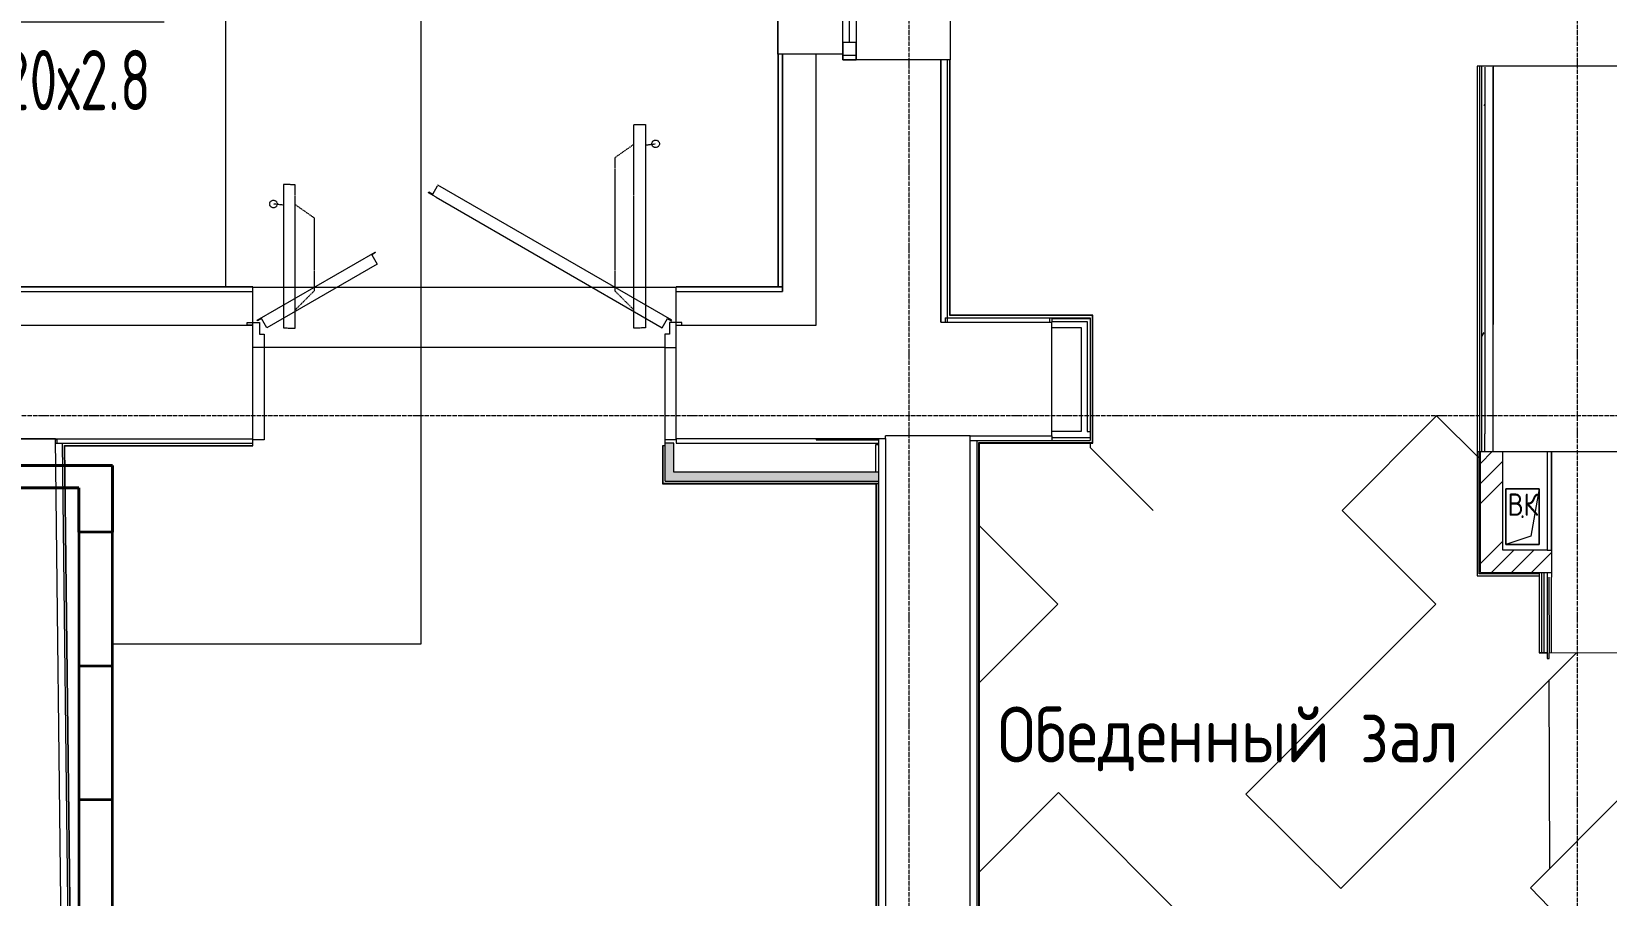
# Model space of a CAD drawing. Header units: millimetres. Extents: x -3929 to 624051, y 52832 to 514950.
# Drawn here: x 214866 to 221936, y 174482 to 178357 of the extents above; entities that cross this region are included whole.
import ezdxf
from ezdxf import colors
from ezdxf.entities.mleader import LeaderData, LeaderLine
from ezdxf.math import Vec2, Vec3

# ---------------------------------------------------------------- set-up
doc = ezdxf.new("R2010")
doc.units = ezdxf.units.MM
for name, pattern in [('ADSK_Линия сетки', [25, 20, -2.5, 0, -2.5]), ('ADSK_Штриховая_ш3 п1_5', [4.5, 3, -1.5]), ('Hidden', [7.14375, 4.7625, -2.38125])]:
    doc.linetypes.add(name, pattern=pattern)
for name, color, linetype, lineweight in [('_ Окна', 7, 'Continuous', 9), ('Аннотация', 7, 'Continuous', 18), ('Двери', 7, 'Continuous', 9), ('Марки помещений', 7, 'Continuous', 20), ('Обобщенные модели', 7, 'Continuous', 18), ('ОВ-О-Оборудование', 32, 'Continuous', 35), ('ОВ-ТЕКСТ', 7, 'Continuous', 25), ('Окна', 7, 'Continuous', 9), ('Оси', 253, 'Continuous', 9), ('Перекрытие', 7, 'Continuous', 18), ('Стены внутренние', 7, 'Continuous', 18), ('Стены наружные', 7, 'Continuous', 18), ('Стены несущие', 7, 'Continuous', 30), ('Стены отделка', 7, 'Continuous', 30), ('Стены штриховка', 7, 'Continuous', 9)]:
    doc.layers.add(name, color=color, linetype=linetype, lineweight=lineweight)
doc.layers.add('Линии', color=7, linetype='Continuous', lineweight=9, true_color=0x00a600)
doc.layers.add('стояки', color=7, linetype='Continuous')
doc.layers.add('т11.1', color=1, linetype='Continuous', true_color=0xff0000)
doc.layers.add('т21.1', color=5, linetype='Continuous', true_color=0x0000ff)
doc.styles.add('GOST Common_2', font='GOST_Common.ttf', dxfattribs={"width": 0.9, "height": 250})
doc.styles.add('GOST Common_5', font='GOST_Common.ttf', dxfattribs={"width": 0.9, "height": 200})
doc.styles.add('СТИЛЬ', font='simplex.shx', dxfattribs={"width": 0.65})

# ---------------------------------------------------------------- blocks, each defined once
blk = doc.blocks.new('*U2948')
at = {"layer": 'ОВ-О-Оборудование', "color": 32, "ltscale": 0.1, "true_color": 0xcd6928}
for p, q in [((900, 75), (-900, 75)), ((-900, 75), (-900, -75)), ((-300, 75), (-300, -75)), ((300, 75), (300, -75)), ((900, -75), (900, 75)), ((-900, -75), (900, -75))]:
    blk.add_line(p, q, dxfattribs=at)
blk = doc.blocks.new('1 этаж')
at = {"layer": 'Стены внутренние', "lineweight": 5}
for points in [[(408489.1, -233834.8), (408489.1, -233705.3), (408449.1, -233705.3), (408449.1, -233834.8)], [(408681.3, -233874.8), (409408, -233874.8), (409408, -233834.8), (408449.1, -233834.8), (408449.1, -233874.8)]]:
    blk.add_hatch(color=253, dxfattribs=at).paths.add_polyline_path(points)
at = {"layer": '_ Окна', "color": 253, "lineweight": 5}
for p, q in [((409276.7, -231905.7), (409276.7, -231545.7)), ((409246.7, -231905.7), (409306.7, -231905.7)), ((409246.7, -231985.7), (409246.7, -231905.7)), ((409306.7, -231905.7), (409306.7, -231985.7)), ((409306.7, -231965.7), (409246.7, -231965.7)), ((409306.7, -231985.7), (409246.7, -231985.7))]:
    blk.add_line(p, q, dxfattribs=at)
at = {"layer": 'Двери', "color": 253, "lineweight": 5}
for p, q in [((407387.1, -232581.8), (407389.1, -232578.3)), ((407421.8, -232601.8), (407387.1, -232581.8)), ((407389.1, -232578.3), (407406.4, -232588.3)), ((407406.4, -232588.3), (407428.4, -232550.2)), ((407430, -232547.6), (407428.4, -232550.2)), ((408479.6, -233153.6), (407430, -232547.6)), ((407421.8, -232601.8), (408436.7, -233187.8)), ((406618.6, -233153.6), (407148.6, -232847.6)), ((407150.1, -232850.2), (407132.8, -232860.2)), ((407132.8, -232860.2), (407156.8, -232901.8)), ((407148.6, -232847.6), (407150.1, -232850.2)), ((407156.8, -232901.8), (406661.4, -233187.8)), ((406637.4, -233146.2), (406620.1, -233156.2)), ((406661.4, -233187.8), (406637.4, -233146.2)), ((408436.7, -233187.8), (408460.8, -233146.2)), ((408460.8, -233146.2), (408478.1, -233156.2)), ((406574.1, -233163.3), (406629.1, -233163.3)), ((406574.1, -233175.3), (406574.1, -233163.3)), ((406599.1, -233175.3), (406574.1, -233175.3)), ((406599.1, -233276.3), (406599.1, -233175.3)), ((406620.1, -233156.2), (406618.6, -233153.6)), ((406629.1, -233163.3), (406629.1, -233216.3)), ((406629.1, -233216.3), (406650.1, -233216.3)), ((406650.1, -233216.3), (406650.1, -233276.3)), ((408448.1, -233216.3), (408448.1, -233276.3)), ((408469.1, -233216.3), (408448.1, -233216.3)), ((408469.1, -233163.3), (408469.1, -233216.3)), ((408524.1, -233163.3), (408469.1, -233163.3)), ((408478.1, -233156.2), (408479.6, -233153.6)), ((408499.1, -233175.3), (408524.1, -233175.3)), ((408499.1, -233276.3), (408499.1, -233175.3)), ((408524.1, -233175.3), (408524.1, -233163.3)), ((406650.1, -233276.3), (406599.1, -233276.3)), ((408448.1, -233276.3), (408499.1, -233276.3))]:
    blk.add_line(p, q, dxfattribs=at)
at = {"layer": 'Линии', "color": 253, "linetype": 'ADSK_Штриховая_ш3 п1_5', "lineweight": 5}
for p, q in [((408309.1, -232275.9), (408362.1, -232275.1)), ((408309.1, -233188.9), (408309.1, -232275.9)), ((408362.1, -232275.1), (408362.1, -233188.2)), ((408309.1, -232364.8), (408224.1, -232424.3)), ((408362.1, -232367.6), (408406.8, -232362.4)), ((408224.1, -232424.3), (408224.1, -233022.2)), ((406789.1, -232545.9), (406736.1, -232545.1)), ((406736.1, -232545.1), (406736.1, -233188.2)), ((406789.1, -233188.9), (406789.1, -232545.9)), ((406736.1, -232637.6), (406691.4, -232632.4)), ((406789.1, -232634.8), (406874.1, -232694.3)), ((406874.1, -232694.3), (406874.1, -233022.2)), ((406874.1, -233022.2), (406789.1, -233107.2)), ((408224.1, -233022.2), (408309.1, -233107.2)), ((406736.1, -233188.2), (406789.1, -233188.9)), ((408362.1, -233188.2), (408309.1, -233188.9))]:
    blk.add_line(p, q, dxfattribs=at)
for centre in [(408406.8, -232362.4), (406691.4, -232632.4)]:
    blk.add_circle(centre, 17, dxfattribs=at)
at = {"layer": 'Обобщенные модели', "color": 253, "lineweight": 5}
for p, q in [((412222.9, -234159.7), (412222.9, -233909.7)), ((412222.9, -233909.7), (412372.9, -233909.7)), ((412372.9, -233909.7), (412222.9, -233909.7)), ((412222.9, -233909.7), (412222.9, -234159.7)), ((412372.9, -233909.7), (412335.4, -234122.2)), ((412372.9, -233909.7), (412372.9, -234159.7)), ((412372.9, -234159.7), (412372.9, -233909.7)), ((412335.4, -234122.2), (412222.9, -234159.7)), ((412372.9, -234159.7), (412222.9, -234159.7)), ((412222.9, -234159.7), (412372.9, -234159.7))]:
    blk.add_line(p, q, dxfattribs=at)
for start, end in [(0, 180), (120, 180), (180, 0), (240, 345), (15, 90)]:
    blk.add_arc((412297.9, -234034.7), 2.5, start, end, dxfattribs=at)
at = {"layer": 'Окна', "color": 253, "lineweight": 5}
for p, q in [((409246.7, -231905.7), (409246.7, -231545.7)), ((409306.7, -231545.7), (409306.7, -231905.7)), ((409246.7, -231905.7), (409246.7, -231985.7)), ((409306.7, -231985.7), (409306.7, -231905.7)), ((409246.7, -231985.7), (409306.7, -231985.7))]:
    blk.add_line(p, q, dxfattribs=at)
at = {"layer": 'Оси', "color": 253, "linetype": 'ADSK_Линия сетки', "lineweight": 5}
for p, q in [((409544.4, -258178.1), (409544.4, -209603.6)), ((412544.4, -258178.1), (412544.4, -209603.6)), ((353580.1, -233581.6), (419809.8, -233581.6))]:
    blk.add_line(p, q, dxfattribs=at)
at = {"layer": 'Перекрытие', "color": 253, "lineweight": 5}
for p, q in [((406476.7, -231505.3), (406476.7, -233005.3)), ((406599.1, -233005.3), (408499.1, -233005.3)), ((410185, -233142.7), (410185, -233146.6)), ((408449.1, -233276.3), (406649.1, -233276.3)), ((406649.1, -233276.3), (406649.1, -233689.7)), ((408449.1, -233705.3), (408449.1, -233276.3)), ((411912.4, -233582.4), (411488.1, -234006.6)), ((412105.9, -233775.9), (411912.4, -233582.4)), ((405719.1, -233689.7), (405712.8, -233689.7)), ((406649.1, -233689.7), (406599.1, -233689.7)), ((408499.1, -233689.7), (408449.1, -233689.7)), ((410357.3, -233704.7), (410357.3, -233724.4)), ((410357.3, -233724.4), (410639.6, -234006.6)), ((412093.9, -233742.5), (412175.6, -233742.5)), ((411488.1, -234006.6), (411908.8, -234427.4)), ((410211.8, -234427.4), (409860, -234075.6)), ((409860, -234779.1), (410211.8, -234427.4)), ((411908.8, -234427.4), (411056.2, -235280)), ((411482.7, -235702), (412539.8, -234644.9)), ((412407.9, -234645.3), (412372.9, -234645.4)), ((412421.3, -235612), (412418.2, -234766.5)), ((410215.3, -235272.3), (409860, -235627.6)), ((411057.7, -236114.7), (410215.3, -235272.3)), ((412760.9, -235272.3), (412334.2, -235699)), ((411056.2, -235280), (411482.7, -235702)), ((412334.2, -235699), (412418.3, -235785.6))]:
    blk.add_line(p, q, dxfattribs=at)
at = {"layer": 'Стены внутренние', "color": 253, "linetype": 'Continuous', "lineweight": 5}
for p, q in [((412128.9, -232184.4), (412124.8, -232191.4)), ((412124.3, -233208.3), (412113.9, -233226.3))]:
    blk.add_line(p, q, dxfattribs=at)
at = {"layer": 'Стены внутренние', "color": 253, "lineweight": 5}
blk.add_line((409818, -233672.7), (409438, -233672.7), dxfattribs=at)
at = {"layer": 'Стены наружные', "color": 253, "lineweight": 5}
for p, q in [((408955.7, -231960.7), (408955.7, -230225.7)), ((408956.7, -231960.7), (408956.7, -230225.7)), ((409728.7, -230195.7), (409728.7, -231985.7)), ((408956.7, -231960.7), (408955.7, -231960.7)), ((409396, -233711.3), (409408, -233711.3)), ((409396, -233834.8), (409396, -233711.3))]:
    blk.add_line(p, q, dxfattribs=at)
at = {"layer": 'Стены несущие', "color": 253, "lineweight": 5}
for p, q in [((409246.7, -231960.7), (409126.7, -231960.7)), ((409126.7, -233175.3), (409126.7, -231960.7)), ((409686.7, -231985.7), (409306.7, -231985.7)), ((409686.7, -233162.7), (409686.7, -231985.7)), ((409686.7, -231985.7), (409686.7, -233162.7)), ((412730.7, -232014.1), (412093.9, -232014.1)), ((412165.7, -232014.1), (412165.7, -233172.5)), ((404599.3, -233175.3), (406599.1, -233175.3)), ((406599.1, -233685.3), (406599.1, -233175.3)), ((408499.1, -233685.3), (408499.1, -233175.3)), ((408499.1, -233175.3), (409126.7, -233175.3)), ((409126.7, -233175.3), (409126.7, -233175.3)), ((409686.7, -233162.7), (410185, -233162.7)), ((410185, -233672.7), (410185, -233162.7)), ((405802.2, -241175.9), (405712.8, -233685.3)), ((405712.8, -233685.3), (406599.1, -233685.3)), ((409126.7, -233685.3), (408499.1, -233685.3)), ((409126.7, -233685.3), (409126.7, -233689.7)), ((409126.7, -233689.7), (409408, -233689.7)), ((409408, -233689.7), (409408, -233683.9)), ((409408, -233683.9), (409438, -233683.9)), ((409438, -233683.9), (409438, -241126.9)), ((409818, -233672.7), (410185, -233672.7)), ((409818, -241126.9), (409818, -233672.7)), ((412175.6, -233742.5), (415019.8, -233742.5)), ((412427.9, -234184.4), (412427.9, -233745)), ((412427.9, -233745), (412427.9, -234306.4)), ((412416.8, -234306.4), (412417.8, -234645.3)), ((412417.8, -234645.3), (412857.8, -234643.9))]:
    blk.add_line(p, q, dxfattribs=at)
at = {"layer": 'Стены отделка', "color": 253, "lineweight": 5}
for p, q in [((408955.7, -231960.7), (408955.7, -233005.3)), ((408976.7, -231960.7), (408956.7, -231960.7)), ((408956.7, -231960.7), (408956.7, -233005.3)), ((409126.7, -231960.7), (408976.7, -231960.7)), ((409728.7, -231985.7), (409686.7, -231985.7)), ((409728.7, -233130.7), (409728.7, -231985.7)), ((412093.9, -232014.1), (412093.9, -233742.5)), ((412165.7, -233742.5), (412165.7, -232018.9)), ((406599.1, -233004.3), (404599.3, -233004.3)), ((406599.1, -233005.3), (404599.3, -233005.3)), ((406599.1, -233175.3), (406599.1, -233004.3)), ((408499.1, -233175.3), (408499.1, -233004.3)), ((408976.7, -233004.3), (408499.1, -233004.3)), ((408976.7, -233005.3), (408499.1, -233005.3)), ((408976.7, -233025.3), (408976.7, -233004.3)), ((408976.7, -233005.3), (408976.7, -233025.3)), ((409706.7, -233142.7), (409706.7, -233162.7)), ((409706.7, -233142.7), (410357.3, -233142.7)), ((409716.7, -233162.7), (409716.7, -233142.7)), ((410367.3, -233130.7), (409728.7, -233130.7)), ((410176.8, -233162.7), (410176.8, -233142.7)), ((410357.3, -233146.6), (410185, -233146.6)), ((410185, -233146.6), (410185, -233162.7)), ((410357.3, -233142.7), (410357.3, -233692.7)), ((410369.3, -233702.7), (410369.3, -233132.7)), ((409686.7, -233162.7), (409716.7, -233162.7)), ((410185, -233186.6), (410317.3, -233186.6)), ((410317.3, -233186.6), (410317.3, -233652.7)), ((405743, -233706.1), (405713, -233706.5)), ((405719.1, -233685.3), (405719.1, -233705.3)), ((405719.1, -233705.3), (405743, -233705.3)), ((405743, -233705.3), (405832.2, -241175.9)), ((405755.2, -233717.3), (406599.1, -233717.3)), ((405843.8, -241143.9), (405755.2, -233717.3)), ((406599.1, -233717.3), (406599.1, -233685.3)), ((408449.1, -233717.3), (408437.1, -233717.3)), ((408437.1, -233717.3), (408437.1, -233884.8)), ((408489.1, -233705.3), (408449.1, -233705.3)), ((408449.1, -233874.8), (408449.1, -233705.3)), ((408489.1, -233834.8), (408489.1, -233705.3)), ((408499.1, -233685.3), (408499.1, -233705.3)), ((408499.1, -233705.3), (409408, -233705.3)), ((409408, -233685.3), (409126.7, -233685.3)), ((409408, -233834.8), (409408, -233689.7)), ((409818, -233692.7), (410357.3, -233692.7)), ((409848, -233692.7), (409848, -236925.4)), ((409860, -233704.7), (410367.3, -233704.7)), ((409860, -236925.4), (409860, -233704.7)), ((410317.3, -233652.7), (410185, -233652.7)), ((410185, -233672.7), (410185, -233692.7)), ((412128.9, -233742.5), (412128.9, -233663.5)), ((412093.9, -233742.5), (412093.9, -234299.4)), ((412108.9, -234284.4), (412108.9, -233742.5)), ((412208.9, -234184.4), (412208.9, -233742.5)), ((412407.9, -233742.5), (412407.9, -234184.4)), ((412427.9, -233745), (412427.9, -233742.5)), ((409408, -233834.8), (408489.1, -233834.8)), ((409408, -241115.5), (409408, -233834.8)), ((408439.1, -233886.8), (409396, -233886.8)), ((408449.1, -233874.8), (409408, -233874.8)), ((409396, -233886.8), (409396, -241103.5)), ((412407.9, -234184.4), (412208.9, -234184.4)), ((412093.9, -234299.4), (412372.9, -234299.4)), ((412108.9, -234284.4), (412427.9, -234284.4)), ((412372.9, -234284.4), (412372.9, -234645.3)), ((412427.9, -234645.2), (412427.9, -234306.4)), ((412372.9, -234645.3), (412407.9, -234645.3)), ((412407.9, -234645.3), (412407.9, -234671.6)), ((412407.9, -234671.6), (412417.9, -234671.6)), ((412417.9, -234671.6), (412417.8, -234645.3)), ((412417.8, -234645.3), (412417.8, -234645.3))]:
    blk.add_line(p, q, dxfattribs=at)
at = {"layer": 'Стены штриховка', "color": 253, "lineweight": 5}
for p, q in [((408976.7, -233005.3), (408976.7, -231960.7)), ((408976.7, -231960.7), (408976.7, -233005.3)), ((409716.7, -233142.7), (409716.7, -231985.7)), ((409726.7, -233132.7), (409726.7, -231985.7)), ((412104.9, -232014.1), (412104.9, -233742.5)), ((412113.9, -232014.1), (412113.9, -233742.5)), ((412128.9, -232018.9), (412128.9, -233663.5)), ((404600.3, -233025.3), (406599.1, -233025.3)), ((408499.1, -233025.3), (408976.7, -233025.3)), ((410369.3, -233132.7), (409726.7, -233132.7)), ((410367.3, -233704.7), (410367.3, -233130.7)), ((410369.3, -233130.7), (410367.3, -233130.7)), ((410369.3, -233132.7), (410369.3, -233130.7)), ((410185, -233159.6), (410344.3, -233159.6)), ((410344.3, -233159.6), (410344.3, -233652.7)), ((405712.8, -233685.3), (405332.7, -233685.3)), ((405332.7, -233685.3), (405712.8, -233685.3)), ((405743, -233705.3), (406599.1, -233705.3)), ((405753.1, -233715.3), (406599.1, -233715.3)), ((405841.8, -241145.9), (405753.1, -233715.3)), ((408439.1, -233717.3), (408439.1, -233886.8)), ((409438, -233683.9), (409438, -233672.7)), ((409858, -233702.7), (410369.3, -233702.7)), ((409858, -236925.4), (409858, -233702.7)), ((410185, -233679.7), (410357.3, -233679.7)), ((410344.3, -233652.7), (410357.3, -233652.7)), ((410367.3, -233704.7), (410369.3, -233704.7)), ((410369.3, -233704.7), (410369.3, -233702.7)), ((412102.9, -234290.4), (412102.9, -233742.5)), ((408437.1, -233884.8), (409408, -233884.8)), ((408437.1, -233884.8), (408437.1, -233886.8)), ((408437.1, -233886.8), (408439.1, -233886.8)), ((409408, -233886.8), (409398, -233886.8)), ((409398, -233886.8), (409398, -241103.5)), ((412407.9, -234184.4), (412427.9, -234184.4)), ((412372.9, -234290.4), (412102.9, -234290.4)), ((412383.9, -234284.4), (412383.9, -234645.3)), ((412392.9, -234284.4), (412392.9, -234645.3)), ((412407.9, -234284.4), (412407.9, -234645.3))]:
    blk.add_line(p, q, dxfattribs=at)
at = {"layer": 'Стены штриховка', "color": 253, "linetype": 'Continuous', "lineweight": 5}
for p, q in [((412108.9, -233795.8), (412162.1, -233742.5)), ((412108.9, -233885.6), (412208.9, -233785.6)), ((412108.9, -233975.4), (412208.9, -233875.4)), ((412108.9, -234244.8), (412208.9, -234144.8)), ((412159.1, -234284.4), (412259.1, -234184.4)), ((412248.9, -234284.4), (412348.9, -234184.4)), ((412338.7, -234284.4), (412427.9, -234195.2))]:
    blk.add_line(p, q, dxfattribs=at)
at = {"layer": 'Аннотация', "color": 253, "lineweight": 5, "style": 'GOST Common_5', "width": 0.9}
blk.add_text('ВК', height=100, dxfattribs=at).set_placement((412230.7, -234030.6))
at = {"layer": 'Марки помещений', "color": 253, "lineweight": 5, "style": 'GOST Common_2', "width": 0.9}
blk.add_text('Обеденный зал', height=250, dxfattribs=at).set_placement((409942.7, -235137))

msp = doc.modelspace()

# ---------------------------------------------------------------- linework, layer by layer
at = {"layer": 'стояки', "color": 7, "lineweight": 15}
msp.add_lwpolyline([(215229.379, 175610.701), (216615.402, 175610.701), (216615.402, 178879.356)], dxfattribs=at)
at = {"layer": 'т11.1', "lineweight": 40}
for p, q in [((215079.379, 176310.241), (214153.521, 176310.241)), ((215079.379, 176110.701), (215079.379, 176310.241))]:
    msp.add_line(p, q, dxfattribs=at)
at = {"layer": 'т21.1', "linetype": 'Hidden', "lineweight": 40, "ltscale": 100}
for p, q in [((215229.379, 176410.701), (214202.523, 176411.239)), ((215229.379, 176110.701), (215229.379, 176410.701))]:
    msp.add_line(p, q, dxfattribs=at)

# ---------------------------------------------------------------- block references
at = {"layer": 'ОВ-О-Оборудование', "ltscale": 10, "rotation": 270}
msp.add_blockref('*U2948', (215154.379, 175210.701), dxfattribs=at)
at = {"layer": 'стояки', "color": 5, "lineweight": 40}
msp.add_blockref('1 этаж', (-190738.98, 410215.433), dxfattribs=at)

# ---------------------------------------------------------------- leaders
at = {"layer": 'ОВ-ТЕКСТ', "color": 7}
ml = msp.add_multileader_mtext('Standard', dxfattribs=at)
ml.set_content('\\A1;Ст. 10^J%%C20х2.8 ', color=7, style='СТИЛЬ')
ml.set_leader_properties(color=7, lineweight=18)
ml.build(insert=Vec2(0, 0))
ml.multileader.update_dxf_attribs({"text_left_attachment_type": 6, "text_right_attachment_type": 6, "dogleg_length": 0.36, "arrow_head_size": 0.126})
ctx = ml.context
ctx.base_point, ctx.char_height, ctx.arrow_head_size, ctx.landing_gap_size, ctx.plane_origin = Vec3(214503.062, 178400.068), 270, 0.126, 0.063, Vec3(217706.474, 174128.522)
ctx.left_attachment, ctx.right_attachment, ctx.text_align_type = 6, 6, 1
notes = []
notes.append((ctx, [(0, (1, 1, 0), (214502.81, 178400.068), (1, 0), 0.252, [(0, [(214202.523, 176411.239), (214052.523, 176411.239)], 0, [])])]))
ctx.mtext.insert, ctx.mtext.width, ctx.mtext.alignment, ctx.mtext.flow_direction = Vec3(214987.84, 178724.068), 1404.14984, 2, 5
for ctx, leaders in notes:
    for number, flags, end, landing, length, lines in leaders:
        leader = LeaderData()
        leader.index, (leader.has_last_leader_line, leader.has_dogleg_vector, leader.attachment_direction) = number, flags
        leader.last_leader_point, leader.dogleg_vector, leader.dogleg_length = Vec3(end), Vec3(landing), length
        for number, points, colour, breaks in lines:
            line = LeaderLine()
            line.index, line.vertices, line.color, line.breaks = number, Vec3.list(points), colors.encode_raw_color(colour), breaks
            leader.lines.append(line)
        ctx.leaders.append(leader)

doc.saveas('drawing.dxf')
